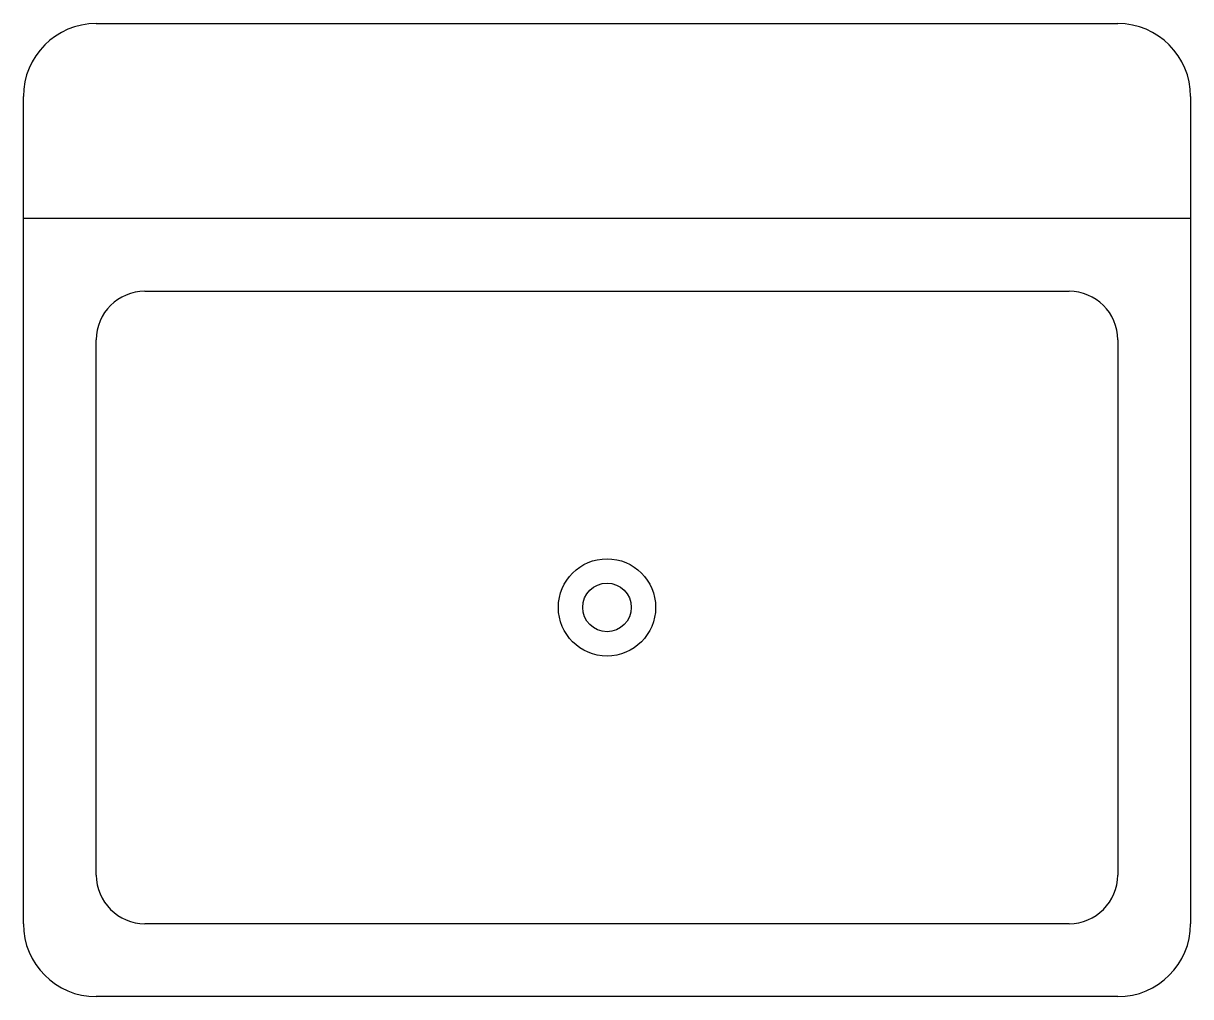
# Model space of a CAD drawing. Extents: x -12 to 12, y -20 to 0.
import ezdxf

# ---------------------------------------------------------------- set-up
doc = ezdxf.new("R2010")
doc.units = 0
doc.header["$MEASUREMENT"] = 0
doc.styles.add('ATTR', font='romans.shx', dxfattribs={"width": 0.8, "height": 1.2})

msp = doc.modelspace()

# ---------------------------------------------------------------- linework, layer by layer
msp.add_line((-12.00001, -3.999996), (12, -3.999996))
for points in [[(-10.5, 0), (10.5, 0)], [(-12.00001, -18.499996), (-12.00001, -1.5)], [(12, -1.5), (12, -18.499996)], [(-9.5, -5.499996), (9.5, -5.499996)], [(-10.5, -17.499996), (-10.5, -6.499996)], [(10.5, -6.499996), (10.5, -17.499996)], [(9.5, -18.499996), (-9.5, -18.499996)], [(10.5, -19.999996), (-10.5, -19.999996)]]:
    msp.add_lwpolyline(points)
for radius in [1, 0.5]:
    msp.add_circle((0, -11.999996), radius)
for centre, radius, start, end in [((-10.5, -1.5), 1.5, 90, 180), ((10.5, -1.5), 1.5, 0, 90), ((-9.5, -6.499996), 1, 90, 180), ((9.5, -6.499996), 1, 0, 90), ((-9.5, -17.499996), 1, 180, 270), ((9.5, -17.499996), 1, 270, 0), ((-10.5, -18.499996), 1.5, 180, 270), ((10.5, -18.499996), 1.5, 270, 0)]:
    msp.add_arc(centre, radius, start, end)

# ---------------------------------------------------------------- texts
at = {"style": 'ATTR', "width": 0.8, "flags": 9}
msp.add_attdef('ESTCODE', (0, 0), '', height=0.0048, dxfattribs=at)

doc.saveas('drawing.dxf')
